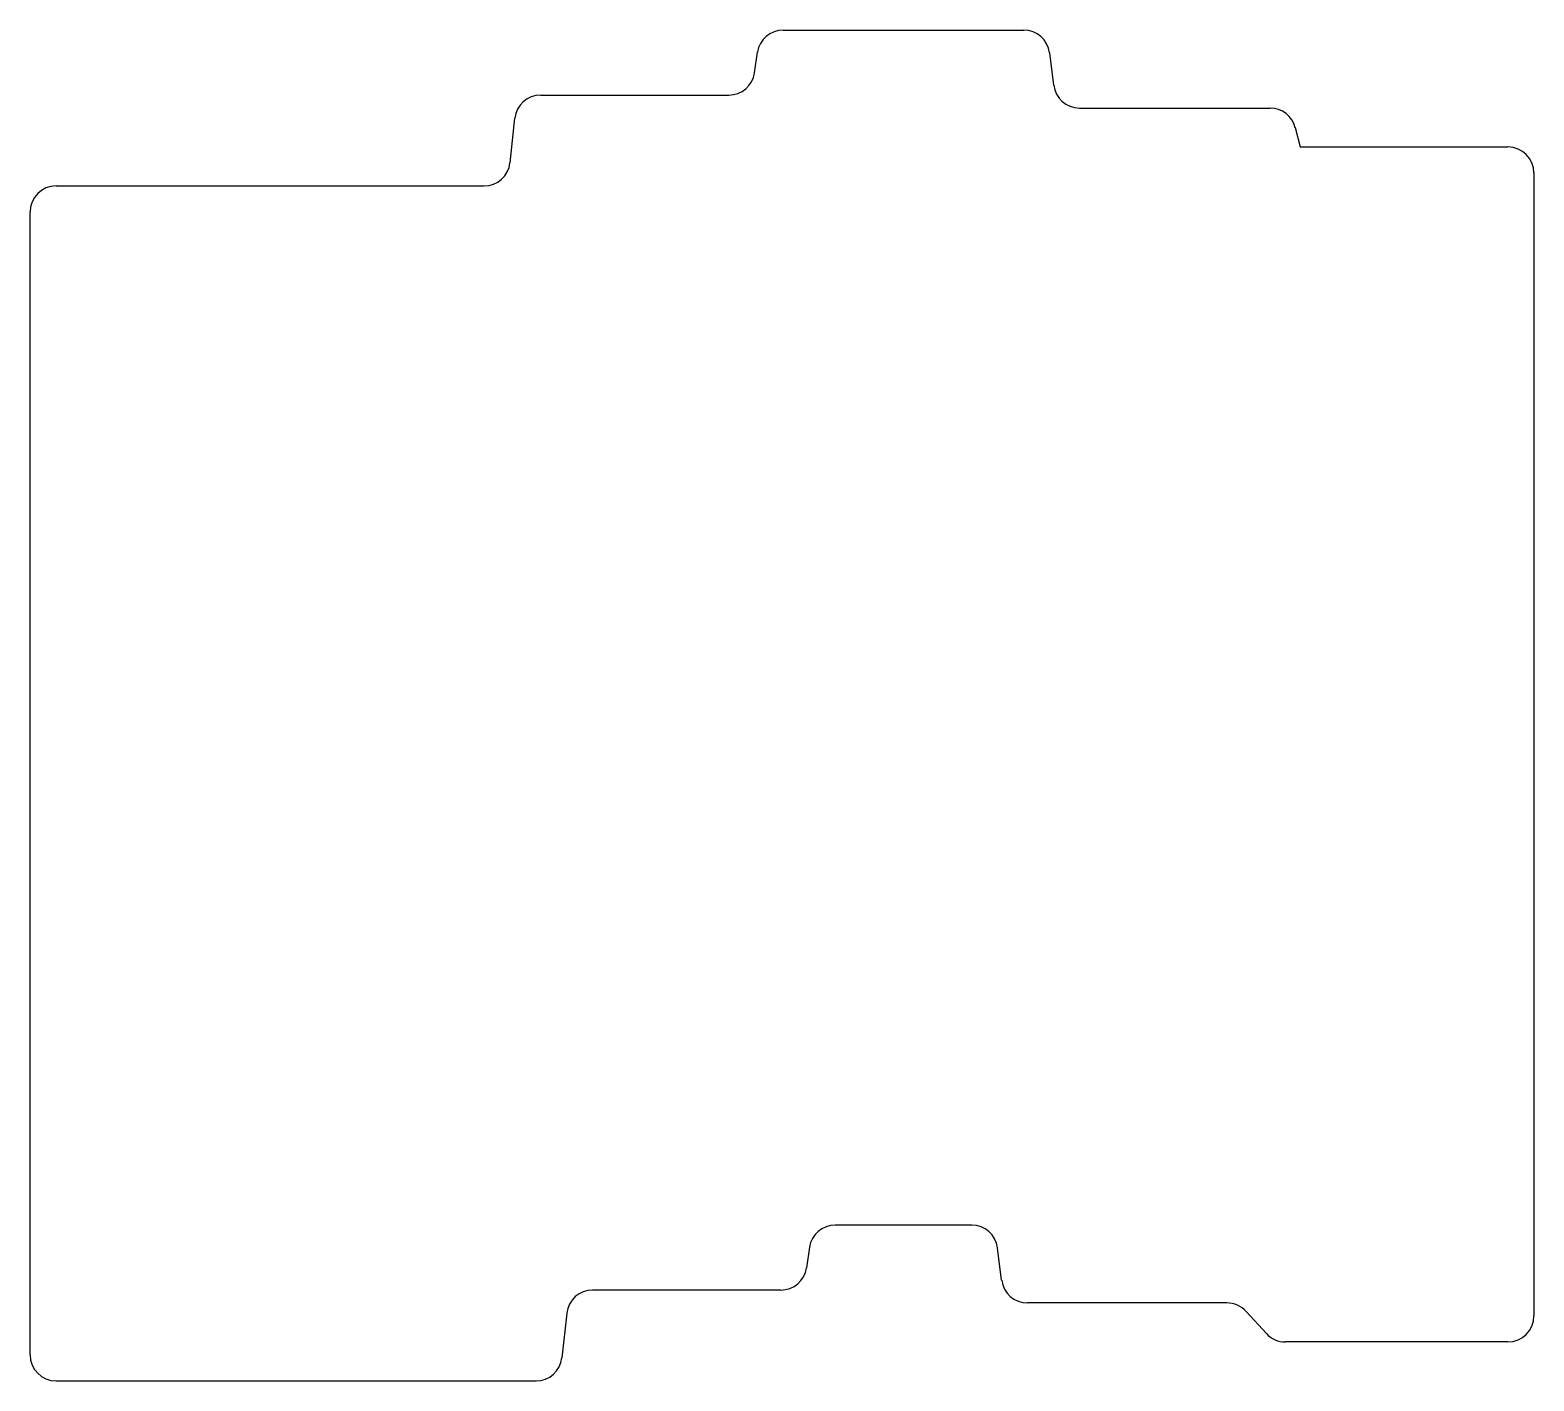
# Model space of a CAD drawing. Header units: millimetres. Extents: x 89 to 205, y -160 to -56.
import ezdxf

# ---------------------------------------------------------------- set-up
doc = ezdxf.new("R2010")
doc.units = ezdxf.units.MM

msp = doc.modelspace()

# ---------------------------------------------------------------- linework, layer by layer
at = {"linetype": 'CONTINUOUS'}
for p, q in [((146.97, -56.5), (165.48, -56.5)), ((144.76, -59.8), (144.99, -58.2)), ((167.47, -58.25), (167.78, -60.75)), ((128.3, -61.5), (142.78, -61.5)), ((169.77, -62.5), (184.44, -62.5)), ((125.94, -66.71), (126.31, -63.29)), ((186.38, -64.01), (186.75, -65.5)), ((186.75, -65.5), (202.75, -65.5)), ((204.75, -67.5), (204.75, -155.5)), ((91, -68.5), (123.95, -68.5)), ((89, -158.5), (89, -70.5)), ((161.48, -148.5), (150.97, -148.5)), ((148.99, -150.2), (148.76, -151.8)), ((163.78, -152.75), (163.47, -150.25)), ((146.78, -153.5), (132.3, -153.5)), ((181.12, -154.5), (165.77, -154.5)), ((130.31, -155.29), (129.94, -158.71)), ((184.16, -156.85), (182.59, -155.15)), ((202.75, -157.5), (185.63, -157.5)), ((91, -160.5), (127.95, -160.5))]:
    msp.add_line(p, q, dxfattribs=at)
for centre, start, end in [((146.97, -58.5), 90, 171.4692), ((165.48, -58.5), 7.125, 90), ((142.78, -59.5), 270, 351.4692), ((169.77, -60.5), 187.125, 270), ((128.3, -63.5), 90, 173.8845), ((184.44, -64.5), 14.038, 90), ((202.75, -67.5), 0, 90), ((123.95, -66.5), 270, 353.8845), ((91, -70.5), 90, 180), ((150.97, -150.5), 90, 171.4692), ((161.48, -150.5), 7.125, 90), ((146.78, -151.5), 270, 351.4692), ((165.77, -152.5), 187.125, 270), ((132.3, -155.5), 90, 173.8845), ((181.12, -156.5), 42.5104, 90), ((202.75, -155.5), 270, 0), ((185.63, -155.5), 222.5104, 270), ((91, -158.5), 180, 270), ((127.95, -158.5), 270, 353.8845)]:
    msp.add_arc(centre, 2, start, end, dxfattribs=at)

doc.saveas('drawing.dxf')
